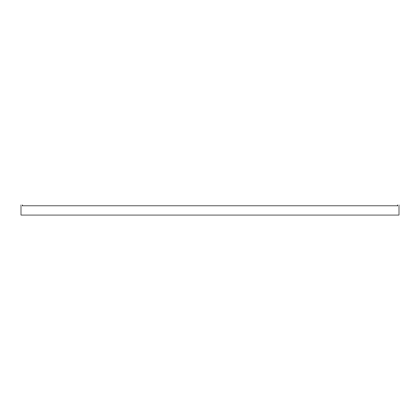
<?xml version="1.0" encoding="UTF-8"?>
<svg xmlns="http://www.w3.org/2000/svg" width="420" height="420" viewBox="0 0 420 420"><rect width="100%" height="100%" fill="white"/><g stroke="black" fill="none" stroke-linecap="round" stroke-linejoin="round"><path stroke-width="0.63" d="M399 204.939L399 215.061L21 215.061L21 204.939M397.651 204.939L397.651 205.842L22.349 205.842L22.349 204.939"/></g></svg>
